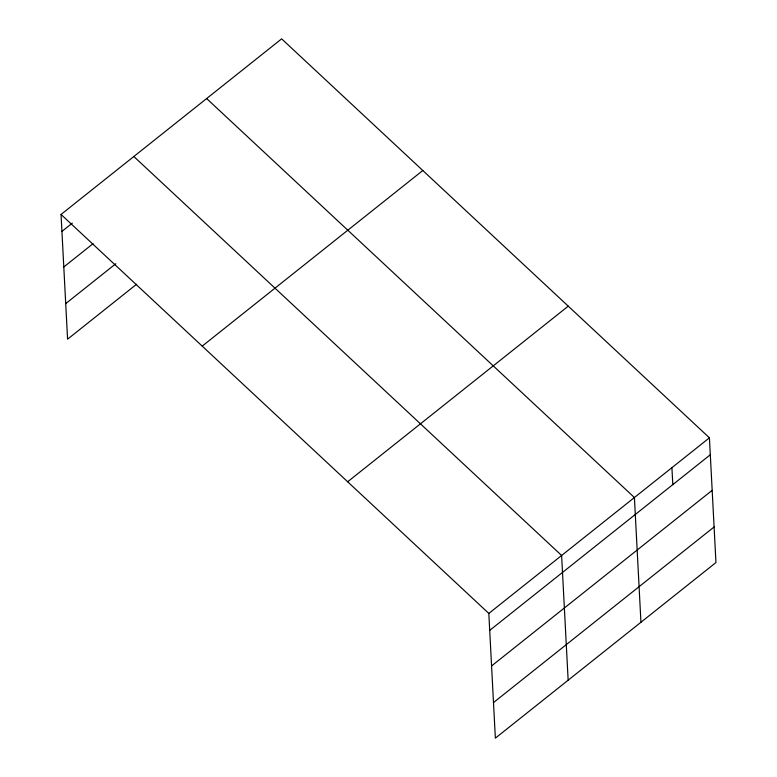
<?xml version="1.0" encoding="UTF-8"?>
<svg xmlns="http://www.w3.org/2000/svg" width="777" height="777" viewBox="0 0 777 777"><rect width="100%" height="100%" fill="white"/><g stroke="black" fill="none" stroke-linecap="round" stroke-linejoin="round"><path stroke-width="1.17" d="M61.043 214.452L281.643 38.85L709.42 437.82L715.957 562.548L495.357 738.15L488.82 613.432L61.043 214.452L67.58 339.18L136.597 284.236M61.937 231.4L72.329 223.125M63.801 266.967L93.104 243.638M65.715 303.613L115.822 263.724M202.214 346.115L422.805 170.513M347.659 481.769L568.249 306.157M488.82 613.432L709.42 437.82M489.714 630.38L710.304 454.768M491.579 665.938L712.169 490.336M493.492 702.583L714.092 526.981M206.643 98.553L634.411 497.533L640.947 622.251M133.838 156.507L561.616 555.477L568.152 680.196M671.92 467.676L672.804 484.625"/></g></svg>
